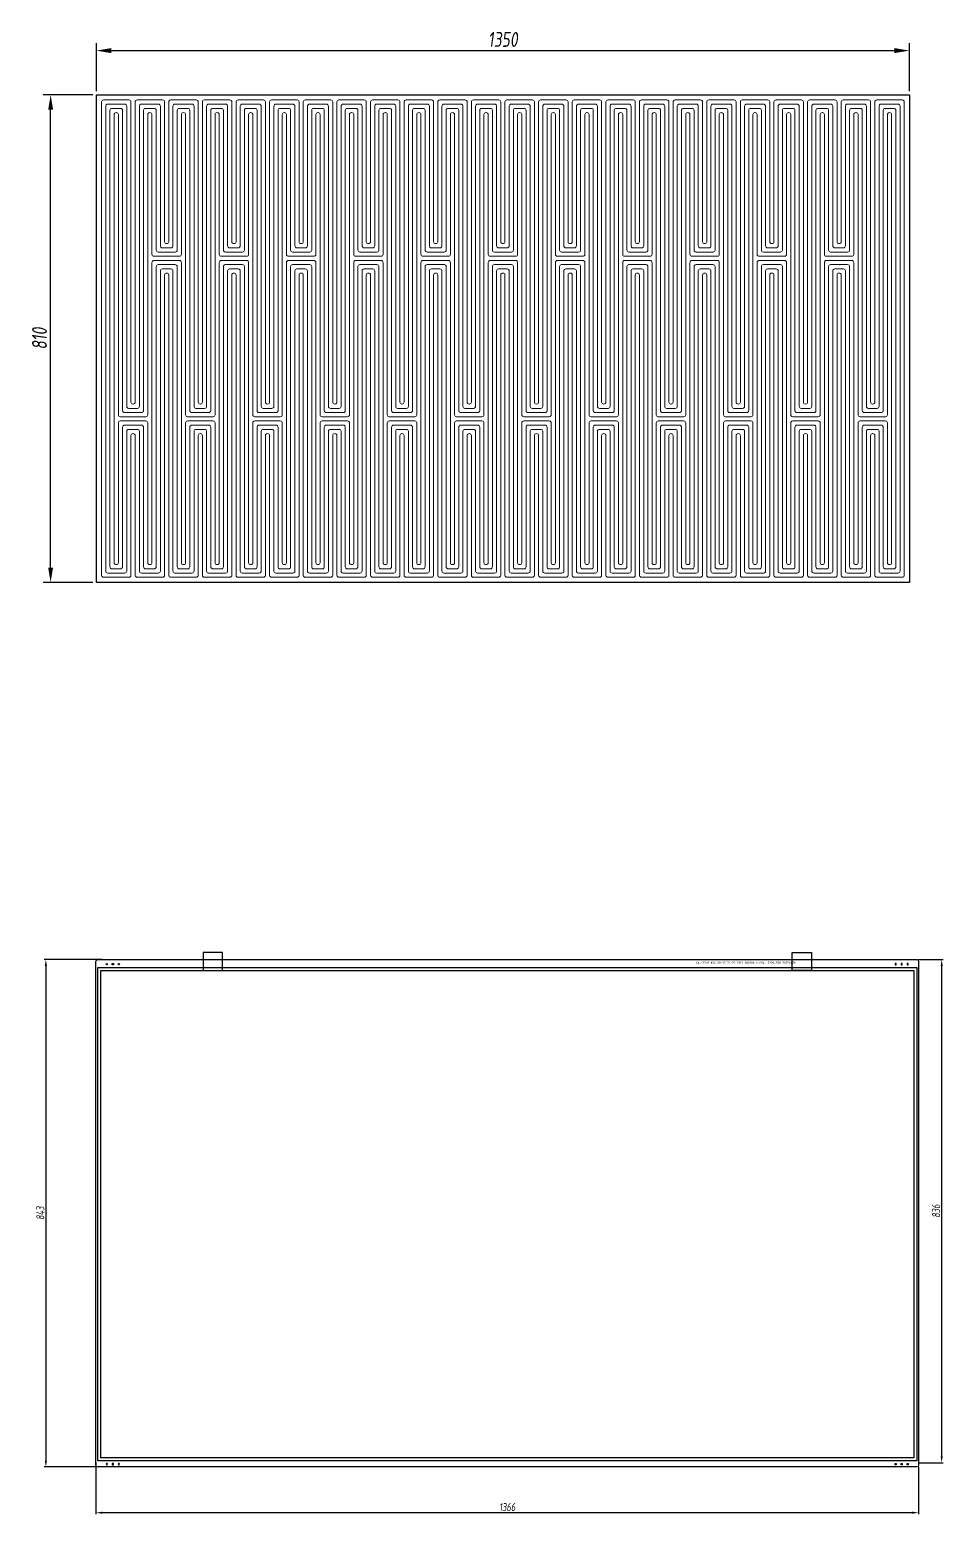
# Model space of a CAD drawing. Header units: millimetres. Extents: x -5937 to 68925, y -3068 to 5300.
# Drawn here: x 4724 to 6241, y -896 to 1570 of the extents above; entities that cross this region are included whole.
import ezdxf

# ---------------------------------------------------------------- set-up
doc = ezdxf.new("R2010")
doc.units = ezdxf.units.MM
doc.header["$LTSCALE"] = 7
doc.header["$PDSIZE"] = -1
doc.layers.add('dim', color=84, linetype='Continuous', lineweight=13)
doc.layers.add('参照', color=6, linetype='Continuous', lineweight=9)
doc.layers.add('菲林', color=21, linetype='Continuous')
doc.styles.add('斜仿宋', font='tssdeng.shx', dxfattribs={"width": 0.8, "oblique": 8, "bigfont": 'tssdchn.shx'})
doc.dimstyles.new('ISO-25', dxfattribs={"dimtxt": 2.5, "dimasz": 2.5, "dimexe": 1.25, "dimexo": 0.625, "dimtad": 1, "dimtoh": 1, "dimzin": 9, "dimdsep": 46, "dimtxsty": '斜仿宋', "dimcen": 2.5, "dimazin": 2, "dimtfac": 1, "dimtmove": 0, "dimatfit": 3, "dimfxl": 1, "dimarcsym": 1})
doc.dimstyles.new('YanXiu', dxfattribs={"dimtxt": 22.5778, "dimasz": 22.5778, "dimexe": 11.2889, "dimexo": 5.64445, "dimgap": 5.64445, "dimtad": 1, "dimtoh": 1, "dimzin": 9, "dimdsep": 46, "dimtxsty": '斜仿宋', "dimcen": 22.5778, "dimazin": 2, "dimtfac": 1, "dimtmove": 0, "dimatfit": 3, "dimfxl": 1, "dimarcsym": 1})

# ---------------------------------------------------------------- blocks, each defined once
blk = doc.blocks.new('*D41')
at = {"layer": 'Defpoints', "color": 0}
for p in [(6184.9, 1535.5), (4834.9, 1462), (6184.9, 1462)]:
    blk.add_point(p, dxfattribs=at)
at = {"layer": 'dim', "color": 0, "lineweight": -2}
for p, q in [((4834.9, 1468.2), (4834.9, 1547.9)), ((4859.6, 1535.5), (6160.2, 1535.5)), ((6184.9, 1468.2), (6184.9, 1547.9))]:
    blk.add_line(p, q, dxfattribs=at)
at = {"layer": 'dim', "color": 0}
for points in [[(4859.6, 1539.7), (4859.6, 1531.4), (4834.9, 1535.5)], [(6160.2, 1531.4), (6160.2, 1539.7), (6184.9, 1535.5)]]:
    blk.add_solid(points, dxfattribs=at)
at = {"layer": 'dim', "color": 0, "insert": (5509.9, 1554.1), "char_height": 24.7, "attachment_point": 5, "style": '斜仿宋'}
blk.add_mtext('1350', dxfattribs=at)
blk = doc.blocks.new('*D42')
at = {"layer": 'Defpoints', "color": 0}
for p in [(4758.9, 1462), (4834.9, 1462), (4834.9, 652)]:
    blk.add_point(p, dxfattribs=at)
at = {"layer": 'dim', "color": 0, "lineweight": -2}
for p, q in [((4828.8, 1462), (4746.5, 1462)), ((4758.9, 676.7), (4758.9, 1437.3)), ((4828.8, 652), (4746.5, 652))]:
    blk.add_line(p, q, dxfattribs=at)
at = {"layer": 'dim', "color": 0}
for points in [[(4763, 1437.3), (4754.8, 1437.3), (4758.9, 1462)], [(4754.8, 676.7), (4763, 676.7), (4758.9, 652)]]:
    blk.add_solid(points, dxfattribs=at)
at = {"layer": 'dim', "color": 0, "insert": (4740.4, 1057), "char_height": 24.7, "attachment_point": 5, "rotation": 90, "style": '斜仿宋'}
blk.add_mtext('810', dxfattribs=at)
blk = doc.blocks.new('*D64')
at = {"layer": 'Defpoints', "color": 0}
for p in [(4834.2, -807.7), (6200.2, -814.7), (4834.2, -893.8)]:
    blk.add_point(p, dxfattribs=at)
at = {"layer": 'dim', "color": 0, "lineweight": -2}
for p, q in [((4834.2, -810.4), (4834.2, -896.4)), ((6200.2, -817.4), (6200.2, -896.4)), ((6189.5, -893.8), (4844.8, -893.8))]:
    blk.add_line(p, q, dxfattribs=at)
at = {"layer": 'dim', "color": 0}
for points in [[(4844.8, -892), (4844.8, -895.5), (4834.2, -893.8)], [(6189.5, -895.5), (6189.5, -892), (6200.2, -893.8)]]:
    blk.add_solid(points, dxfattribs=at)
at = {"layer": 'dim', "color": 0, "insert": (5517.2, -884.5), "char_height": 13.3, "attachment_point": 5, "style": '斜仿宋'}
blk.add_mtext('1366', dxfattribs=at)
blk = doc.blocks.new('*D65')
at = {"layer": 'Defpoints', "color": 0}
for p in [(6197.2, 25.3), (6238.6, 25.3), (6197.2, -810.7)]:
    blk.add_point(p, dxfattribs=at)
at = {"layer": 'dim', "color": 0, "lineweight": -2}
for p, q in [((6199.8, 25.3), (6241.3, 25.3)), ((6238.6, -800.1), (6238.6, 14.6)), ((6199.8, -810.7), (6241.3, -810.7))]:
    blk.add_line(p, q, dxfattribs=at)
at = {"layer": 'dim', "color": 0}
for points in [[(6240.4, 14.6), (6236.9, 14.6), (6238.6, 25.3)], [(6236.9, -800.1), (6240.4, -800.1), (6238.6, -810.7)]]:
    blk.add_solid(points, dxfattribs=at)
at = {"layer": 'dim', "color": 0, "insert": (6229.3, -392.7), "char_height": 13.3, "attachment_point": 5, "rotation": 90, "style": '斜仿宋'}
blk.add_mtext('836', dxfattribs=at)
blk = doc.blocks.new('*D66')
at = {"layer": 'Defpoints', "color": 0}
for p in [(4847.3, 25.3), (4751, -817.7), (4847.3, -817.7)]:
    blk.add_point(p, dxfattribs=at)
at = {"layer": 'dim', "color": 0, "lineweight": -2}
for p, q in [((4844.6, 25.3), (4748.3, 25.3)), ((4751, 14.6), (4751, -807.1)), ((4844.6, -817.7), (4748.3, -817.7))]:
    blk.add_line(p, q, dxfattribs=at)
at = {"layer": 'dim', "color": 0}
for points in [[(4752.8, 14.6), (4749.2, 14.6), (4751, 25.3)], [(4749.2, -807.1), (4752.8, -807.1), (4751, -817.7)]]:
    blk.add_solid(points, dxfattribs=at)
at = {"layer": 'dim', "color": 0, "insert": (4741.7, -396.2), "char_height": 13.3, "attachment_point": 5, "rotation": 90, "style": '斜仿宋'}
blk.add_mtext('843', dxfattribs=at)

msp = doc.modelspace()

# ---------------------------------------------------------------- linework, layer by layer
for points in [[(4834.948, 1462.013), (6184.948, 1462.013), (6184.948, 652.013), (4834.948, 652.013)], [(5044.17, 37.263), (5012.17, 37.263), (5012.17, 7.263), (5044.17, 7.263)], [(5990.17, 37.263), (6022.17, 37.263), (6022.17, 7.263), (5990.17, 7.263)], [(6192.17, 7.263), (6192.17, -802.737), (4842.17, -802.737), (4842.17, 7.263)]]:
    msp.add_lwpolyline(points, close=True)
at = {"layer": '参照'}
for points in [[(4892.301, 1450.213), (4892.301, 951.41, 0.41421356), (4895.601, 948.11), (4895.98, 948.11, 0.41421356), (4899.28, 951.41), (4899.28, 1450.213, -0.41421356), (4902.58, 1453.513), (4944.834, 1453.513, -0.41421356), (4948.134, 1450.213), (4948.134, 1218.069, 0.41421356), (4951.434, 1214.769), (4951.813, 1214.769, 0.41421356), (4955.113, 1218.069), (4955.113, 1450.213, -0.41421356), (4958.413, 1453.513), (5000.666, 1453.513, -0.41421356), (5003.966, 1450.213), (5003.966, 951.41, 0.41421356), (5007.266, 948.11), (5007.645, 948.11, 0.41421356), (5010.945, 951.41), (5010.945, 1450.213, -0.41421356), (5014.245, 1453.513), (5056.499, 1453.513, -0.41421356), (5059.799, 1450.213), (5059.799, 1218.069, 0.41421356), (5063.099, 1214.769), (5063.478, 1214.769, 0.41421356), (5066.778, 1218.069), (5066.778, 1450.213, -0.41421356), (5070.078, 1453.513), (5112.331, 1453.513, -0.41421356), (5115.631, 1450.213), (5115.631, 951.41, 0.41421356), (5118.931, 948.11), (5119.31, 948.11, 0.41421356), (5122.61, 951.41), (5122.61, 1450.213, -0.41421356), (5125.91, 1453.513), (5168.164, 1453.513, -0.41421356), (5171.464, 1450.213), (5171.464, 1218.069, 0.41421356), (5174.764, 1214.769), (5175.143, 1214.769, 0.41421356), (5178.443, 1218.069), (5178.443, 1450.213, -0.41421356), (5181.743, 1453.513), (5223.996, 1453.513, -0.41421356), (5227.296, 1450.213), (5227.296, 951.41, 0.41421356), (5230.596, 948.11), (5230.975, 948.11, 0.41421356), (5234.275, 951.41), (5234.275, 1450.213, -0.41421356), (5237.575, 1453.513), (5279.829, 1453.513, -0.41421356), (5283.129, 1450.213), (5283.129, 1218.069, 0.41421356), (5286.429, 1214.769), (5286.808, 1214.769, 0.41421356), (5290.108, 1218.069), (5290.108, 1450.213, -0.41421356), (5293.408, 1453.513), (5335.661, 1453.513, -0.41421356), (5338.961, 1450.213), (5338.961, 951.41, 0.41421356), (5342.261, 948.11), (5342.64, 948.11, 0.41421356), (5345.94, 951.41), (5345.94, 1450.213, -0.41421356), (5349.24, 1453.513), (5391.494, 1453.513, -0.41421356), (5394.794, 1450.213), (5394.794, 1218.069, 0.41421356), (5398.094, 1214.769), (5398.473, 1214.769, 0.41421356), (5401.773, 1218.069), (5401.773, 1450.213, -0.41421356), (5405.073, 1453.513), (5447.326, 1453.513, -0.41421356), (5450.626, 1450.213), (5450.626, 951.41, 0.41421356), (5453.926, 948.11), (5454.305, 948.11, 0.41421356), (5457.605, 951.41), (5457.605, 1450.213, -0.41421356), (5460.905, 1453.513), (5503.159, 1453.513, -0.41421356), (5506.459, 1450.213), (5506.459, 1218.069, 0.41421356), (5509.759, 1214.769), (5510.138, 1214.769, 0.41421356), (5513.438, 1218.069), (5513.438, 1450.213, -0.41421356), (5516.738, 1453.513), (5558.991, 1453.513, -0.41421356), (5562.291, 1450.213), (5562.291, 951.41, 0.41421356), (5565.591, 948.11), (5565.97, 948.11, 0.41421356), (5569.27, 951.41), (5569.27, 1450.213, -0.41421356), (5572.57, 1453.513), (5614.823, 1453.513, -0.41421356), (5618.123, 1450.213), (5618.123, 1218.069, 0.41421356), (5621.423, 1214.769), (5621.802, 1214.769, 0.41421356), (5625.102, 1218.069), (5625.102, 1450.213, -0.41421356), (5628.402, 1453.513), (5670.656, 1453.513, -0.41421356), (5673.956, 1450.213), (5673.956, 951.41, 0.41421356), (5677.256, 948.11), (5677.635, 948.11, 0.41421356), (5680.935, 951.41), (5680.935, 1450.213, -0.41421356), (5684.235, 1453.513), (5726.488, 1453.513, -0.41421356), (5729.788, 1450.213), (5729.788, 1218.069, 0.41421356), (5733.088, 1214.769), (5733.467, 1214.769, 0.41421356), (5736.767, 1218.069), (5736.767, 1450.213, -0.41421356), (5740.067, 1453.513), (5782.321, 1453.513, -0.41421356), (5785.621, 1450.213), (5785.621, 951.41, 0.41421356), (5788.921, 948.11), (5789.3, 948.11, 0.41421356), (5792.6, 951.41), (5792.6, 1450.213, -0.41421356), (5795.9, 1453.513), (5838.153, 1453.513, -0.41421356), (5841.453, 1450.213), (5841.453, 1218.069, 0.41421356), (5844.753, 1214.769), (5845.132, 1214.769, 0.41421356), (5848.432, 1218.069), (5848.432, 1450.213, -0.41421356), (5851.732, 1453.513), (5893.986, 1453.513, -0.41421356), (5897.286, 1450.213), (5897.286, 951.41, 0.41421356), (5900.586, 948.11), (5900.965, 948.11, 0.41421356), (5904.265, 951.41), (5904.265, 1450.213, -0.41421356), (5907.565, 1453.513), (5949.818, 1453.513, -0.41421356), (5953.118, 1450.213), (5953.118, 1218.069, 0.41421356), (5956.418, 1214.769), (5956.797, 1214.769, 0.41421356), (5960.097, 1218.069), (5960.097, 1450.213, -0.41421356), (5963.397, 1453.513), (6005.651, 1453.513, -0.41421356), (6008.951, 1450.213), (6008.951, 951.41, 0.41421356), (6012.251, 948.11), (6012.63, 948.11, 0.41421356), (6015.93, 951.41), (6015.93, 1450.213, -0.41421356), (6019.23, 1453.513), (6061.483, 1453.513, -0.41421356), (6064.783, 1450.213), (6064.783, 1218.069, 0.41421356), (6068.083, 1214.769), (6068.462, 1214.769, 0.41421356), (6071.762, 1218.069), (6071.762, 1450.213, -0.41421356), (6075.062, 1453.513), (6117.316, 1453.513, -0.41421356), (6120.616, 1450.213), (6120.616, 951.41, 0.41421356), (6123.916, 948.11), (6124.295, 948.11, 0.41421356), (6127.595, 951.41), (6127.595, 1450.213, -0.41421356), (6130.895, 1453.513), (6173.148, 1453.513, -0.41421356), (6176.448, 1450.213), (6176.448, 663.813, -0.41421356), (6173.148, 660.513), (6130.895, 660.513, -0.41421356), (6127.595, 663.813), (6127.595, 895.956, 0.41421356), (6124.295, 899.256), (6123.916, 899.256, 0.41421356), (6120.616, 895.956), (6120.616, 663.813, -0.41421356), (6117.316, 660.513), (6075.062, 660.513, -0.41421356), (6071.762, 663.813), (6071.762, 1162.616, 0.41421356), (6068.462, 1165.916), (6068.083, 1165.916, 0.41421356), (6064.783, 1162.616), (6064.783, 663.813, -0.41421356), (6061.483, 660.513), (6019.23, 660.513, -0.41421356), (6015.93, 663.813), (6015.93, 895.956, 0.41421356), (6012.63, 899.256), (6012.251, 899.256, 0.41421356), (6008.951, 895.956), (6008.951, 663.813, -0.41421356), (6005.651, 660.513), (5963.397, 660.513, -0.41421356), (5960.097, 663.813), (5960.097, 1162.616, 0.41421356), (5956.797, 1165.916), (5956.418, 1165.916, 0.41421356), (5953.118, 1162.616), (5953.118, 663.813, -0.41421356), (5949.818, 660.513), (5907.565, 660.513, -0.41421356), (5904.265, 663.813), (5904.265, 895.956, 0.41421356), (5900.965, 899.256), (5900.586, 899.256, 0.41421356), (5897.286, 895.956), (5897.286, 663.813, -0.41421356), (5893.986, 660.513), (5851.732, 660.513, -0.41421356), (5848.432, 663.813), (5848.432, 1162.616, 0.41421356), (5845.132, 1165.916), (5844.753, 1165.916, 0.41421356), (5841.453, 1162.616), (5841.453, 663.813, -0.41421356), (5838.153, 660.513), (5795.9, 660.513, -0.41421356), (5792.6, 663.813), (5792.6, 895.956, 0.41421356), (5789.3, 899.256), (5788.921, 899.256, 0.41421356), (5785.621, 895.956), (5785.621, 663.813, -0.41421356), (5782.321, 660.513), (5740.067, 660.513, -0.41421356), (5736.767, 663.813), (5736.767, 1162.616, 0.41421356), (5733.467, 1165.916), (5733.088, 1165.916, 0.41421356), (5729.788, 1162.616), (5729.788, 663.813, -0.41421356), (5726.488, 660.513), (5684.235, 660.513, -0.41421356), (5680.935, 663.813), (5680.935, 895.956, 0.41421356), (5677.635, 899.256), (5677.256, 899.256, 0.41421356), (5673.956, 895.956), (5673.956, 663.813, -0.41421356), (5670.656, 660.513), (5628.402, 660.513, -0.41421356), (5625.102, 663.813), (5625.102, 1162.616, 0.41421356), (5621.802, 1165.916), (5621.423, 1165.916, 0.41421356), (5618.123, 1162.616), (5618.123, 663.813, -0.41421356), (5614.823, 660.513), (5572.57, 660.513, -0.41421356), (5569.27, 663.813), (5569.27, 895.956, 0.41421356), (5565.97, 899.256), (5565.591, 899.256, 0.41421356), (5562.291, 895.956), (5562.291, 663.813, -0.41421356), (5558.991, 660.513), (5516.738, 660.513, -0.41421356), (5513.438, 663.813), (5513.438, 1162.616, 0.41421356), (5510.138, 1165.916), (5509.759, 1165.916, 0.41421356), (5506.459, 1162.616), (5506.459, 663.813, -0.41421356), (5503.159, 660.513), (5460.905, 660.513, -0.41421356), (5457.605, 663.813), (5457.605, 895.956, 0.41421356), (5454.305, 899.256), (5453.926, 899.256, 0.41421356), (5450.626, 895.956), (5450.626, 663.813, -0.41421356), (5447.326, 660.513), (5405.073, 660.513, -0.41421356), (5401.773, 663.813), (5401.773, 1162.616, 0.41421356), (5398.473, 1165.916), (5398.094, 1165.916, 0.41421356), (5394.794, 1162.616), (5394.794, 663.813, -0.41421356), (5391.494, 660.513), (5349.24, 660.513, -0.41421356), (5345.94, 663.813), (5345.94, 895.956, 0.41421356), (5342.64, 899.256), (5342.261, 899.256, 0.41421356), (5338.961, 895.956), (5338.961, 663.813, -0.41421356), (5335.661, 660.513), (5293.408, 660.513, -0.41421356), (5290.108, 663.813), (5290.108, 1162.616, 0.41421356), (5286.808, 1165.916), (5286.429, 1165.916, 0.41421356), (5283.129, 1162.616), (5283.129, 663.813, -0.41421356), (5279.829, 660.513), (5237.575, 660.513, -0.41421356), (5234.275, 663.813), (5234.275, 895.956, 0.41421356), (5230.975, 899.256), (5230.596, 899.256, 0.41421356), (5227.296, 895.956), (5227.296, 663.813, -0.41421356), (5223.996, 660.513), (5181.743, 660.513, -0.41421356), (5178.443, 663.813), (5178.443, 1162.616, 0.41421356), (5175.143, 1165.916), (5174.764, 1165.916, 0.41421356), (5171.464, 1162.616), (5171.464, 663.813, -0.41421356), (5168.164, 660.513), (5125.91, 660.513, -0.41421356), (5122.61, 663.813), (5122.61, 895.956, 0.41421356), (5119.31, 899.256), (5118.931, 899.256, 0.41421356), (5115.631, 895.956), (5115.631, 663.813, -0.41421356), (5112.331, 660.513), (5070.078, 660.513, -0.41421356), (5066.778, 663.813), (5066.778, 1162.616, 0.41421356), (5063.478, 1165.916), (5063.099, 1165.916, 0.41421356), (5059.799, 1162.616), (5059.799, 663.813, -0.41421356), (5056.499, 660.513), (5014.245, 660.513, -0.41421356), (5010.945, 663.813), (5010.945, 895.956, 0.41421356), (5007.645, 899.256), (5007.266, 899.256, 0.41421356), (5003.966, 895.956), (5003.966, 663.813, -0.41421356), (5000.666, 660.513), (4958.413, 660.513, -0.41421356), (4955.113, 663.813), (4955.113, 1162.616, 0.41421356), (4951.813, 1165.916), (4951.434, 1165.916, 0.41421356), (4948.134, 1162.616), (4948.134, 663.813, -0.41421356), (4944.834, 660.513), (4902.58, 660.513, -0.41421356), (4899.28, 663.813), (4899.28, 895.956, 0.41421356), (4895.98, 899.256), (4895.601, 899.256, 0.41421356), (4892.301, 895.956), (4892.301, 663.813, -0.41421356), (4889.001, 660.513), (4846.748, 660.513, -0.41421356), (4843.448, 663.813), (4843.448, 1450.213, -0.41421356), (4846.748, 1453.513), (4889.001, 1453.513, -0.41421356)], [(4885.322, 1443.234), (4885.322, 944.431, 0.41421356), (4888.622, 941.131), (4902.96, 941.131, 0.41421356), (4906.26, 944.431), (4906.26, 1443.234, -0.41421356), (4909.56, 1446.534), (4937.855, 1446.534, -0.41421356), (4941.155, 1443.234), (4941.155, 1211.09, 0.41421356), (4944.455, 1207.79), (4958.792, 1207.79, 0.41421356), (4962.092, 1211.09), (4962.092, 1443.234, -0.41421356), (4965.392, 1446.534), (4993.687, 1446.534, -0.41421356), (4996.987, 1443.234), (4996.987, 944.431, 0.41421356), (5000.287, 941.131), (5014.624, 941.131, 0.41421356), (5017.924, 944.431), (5017.924, 1443.234, -0.41421356), (5021.224, 1446.534), (5049.52, 1446.534, -0.41421356), (5052.82, 1443.234), (5052.82, 1211.09, 0.41421356), (5056.12, 1207.79), (5070.457, 1207.79, 0.41421356), (5073.757, 1211.09), (5073.757, 1443.234, -0.41421356), (5077.057, 1446.534), (5105.352, 1446.534, -0.41421356), (5108.652, 1443.234), (5108.652, 944.431, 0.41421356), (5111.952, 941.131), (5126.289, 941.131, 0.41421356), (5129.589, 944.431), (5129.589, 1443.234, -0.41421356), (5132.889, 1446.534), (5161.185, 1446.534, -0.41421356), (5164.485, 1443.234), (5164.485, 1211.09, 0.41421356), (5167.785, 1207.79), (5182.122, 1207.79, 0.41421356), (5185.422, 1211.09), (5185.422, 1443.234, -0.41421356), (5188.722, 1446.534), (5217.017, 1446.534, -0.41421356), (5220.317, 1443.234), (5220.317, 944.431, 0.41421356), (5223.617, 941.131), (5237.954, 941.131, 0.41421356), (5241.254, 944.431), (5241.254, 1443.234, -0.41421356), (5244.554, 1446.534), (5272.85, 1446.534, -0.41421356), (5276.15, 1443.234), (5276.15, 1211.09, 0.41421356), (5279.45, 1207.79), (5293.787, 1207.79, 0.41421356), (5297.087, 1211.09), (5297.087, 1443.234, -0.41421356), (5300.387, 1446.534), (5328.682, 1446.534, -0.41421356), (5331.982, 1443.234), (5331.982, 944.431, 0.41421356), (5335.282, 941.131), (5349.619, 941.131, 0.41421356), (5352.919, 944.431), (5352.919, 1443.234, -0.41421356), (5356.219, 1446.534), (5384.515, 1446.534, -0.41421356), (5387.815, 1443.234), (5387.815, 1211.09, 0.41421356), (5391.115, 1207.79), (5405.452, 1207.79, 0.41421356), (5408.752, 1211.09), (5408.752, 1443.234, -0.41421356), (5412.052, 1446.534), (5440.347, 1446.534, -0.41421356), (5443.647, 1443.234), (5443.647, 944.431, 0.41421356), (5446.947, 941.131), (5461.284, 941.131, 0.41421356), (5464.584, 944.431), (5464.584, 1443.234, -0.41421356), (5467.884, 1446.534), (5496.179, 1446.534, -0.41421356), (5499.479, 1443.234), (5499.479, 1211.09, 0.41421356), (5502.779, 1207.79), (5517.117, 1207.79, 0.41421356), (5520.417, 1211.09), (5520.417, 1443.234, -0.41421356), (5523.717, 1446.534), (5552.012, 1446.534, -0.41421356), (5555.312, 1443.234), (5555.312, 944.431, 0.41421356), (5558.612, 941.131), (5572.949, 941.131, 0.41421356), (5576.249, 944.431), (5576.249, 1443.234, -0.41421356), (5579.549, 1446.534), (5607.844, 1446.534, -0.41421356), (5611.144, 1443.234), (5611.144, 1211.09, 0.41421356), (5614.444, 1207.79), (5628.782, 1207.79, 0.41421356), (5632.082, 1211.09), (5632.082, 1443.234, -0.41421356), (5635.382, 1446.534), (5663.677, 1446.534, -0.41421356), (5666.977, 1443.234), (5666.977, 944.431, 0.41421356), (5670.277, 941.131), (5684.614, 941.131, 0.41421356), (5687.914, 944.431), (5687.914, 1443.234, -0.41421356), (5691.214, 1446.534), (5719.509, 1446.534, -0.41421356), (5722.809, 1443.234), (5722.809, 1211.09, 0.41421356), (5726.109, 1207.79), (5740.446, 1207.79, 0.41421356), (5743.746, 1211.09), (5743.746, 1443.234, -0.41421356), (5747.046, 1446.534), (5775.342, 1446.534, -0.41421356), (5778.642, 1443.234), (5778.642, 944.431, 0.41421356), (5781.942, 941.131), (5796.279, 941.131, 0.41421356), (5799.579, 944.431), (5799.579, 1443.234, -0.41421356), (5802.879, 1446.534), (5831.174, 1446.534, -0.41421356), (5834.474, 1443.234), (5834.474, 1211.09, 0.41421356), (5837.774, 1207.79), (5852.111, 1207.79, 0.41421356), (5855.411, 1211.09), (5855.411, 1443.234, -0.41421356), (5858.711, 1446.534), (5887.007, 1446.534, -0.41421356), (5890.307, 1443.234), (5890.307, 944.431, 0.41421356), (5893.607, 941.131), (5907.944, 941.131, 0.41421356), (5911.244, 944.431), (5911.244, 1443.234, -0.41421356), (5914.544, 1446.534), (5942.839, 1446.534, -0.41421356), (5946.139, 1443.234), (5946.139, 1211.09, 0.41421356), (5949.439, 1207.79), (5963.776, 1207.79, 0.41421356), (5967.076, 1211.09), (5967.076, 1443.234, -0.41421356), (5970.376, 1446.534), (5998.672, 1446.534, -0.41421356), (6001.972, 1443.234), (6001.972, 944.431, 0.41421356), (6005.272, 941.131), (6019.609, 941.131, 0.41421356), (6022.909, 944.431), (6022.909, 1443.234, -0.41421356), (6026.209, 1446.534), (6054.504, 1446.534, -0.41421356), (6057.804, 1443.234), (6057.804, 1211.09, 0.41421356), (6061.104, 1207.79), (6075.441, 1207.79, 0.41421356), (6078.741, 1211.09), (6078.741, 1443.234, -0.41421356), (6082.041, 1446.534), (6110.337, 1446.534, -0.41421356), (6113.637, 1443.234), (6113.637, 944.431, 0.41421356), (6116.937, 941.131), (6131.274, 941.131, 0.41421356), (6134.574, 944.431), (6134.574, 1443.234, -0.41421356), (6137.874, 1446.534), (6166.169, 1446.534, -0.41421356), (6169.469, 1443.234), (6169.469, 670.792, -0.41421356), (6166.169, 667.492), (6137.874, 667.492, -0.41421356), (6134.574, 670.792), (6134.574, 902.935, 0.41421356), (6131.274, 906.235), (6116.937, 906.235, 0.41421356), (6113.637, 902.935), (6113.637, 670.792, -0.41421356), (6110.337, 667.492), (6082.041, 667.492, -0.41421356), (6078.741, 670.792), (6078.741, 1169.595, 0.41421356), (6075.441, 1172.895), (6061.104, 1172.895, 0.41421356), (6057.804, 1169.595), (6057.804, 670.792, -0.41421356), (6054.504, 667.492), (6026.209, 667.492, -0.41421356), (6022.909, 670.792), (6022.909, 902.935, 0.41421356), (6019.609, 906.235), (6005.272, 906.235, 0.41421356), (6001.972, 902.935), (6001.972, 670.792, -0.41421356), (5998.672, 667.492), (5970.376, 667.492, -0.41421356), (5967.076, 670.792), (5967.076, 1169.595, 0.41421356), (5963.776, 1172.895), (5949.439, 1172.895, 0.41421356), (5946.139, 1169.595), (5946.139, 670.792, -0.41421356), (5942.839, 667.492), (5914.544, 667.492, -0.41421356), (5911.244, 670.792), (5911.244, 902.935, 0.41421356), (5907.944, 906.235), (5893.607, 906.235, 0.41421356), (5890.307, 902.935), (5890.307, 670.792, -0.41421356), (5887.007, 667.492), (5858.711, 667.492, -0.41421356), (5855.411, 670.792), (5855.411, 1169.595, 0.41421356), (5852.111, 1172.895), (5837.774, 1172.895, 0.41421356), (5834.474, 1169.595), (5834.474, 670.792, -0.41421356), (5831.174, 667.492), (5802.879, 667.492, -0.41421356), (5799.579, 670.792), (5799.579, 902.935, 0.41421356), (5796.279, 906.235), (5781.942, 906.235, 0.41421356), (5778.642, 902.935), (5778.642, 670.792, -0.41421356), (5775.342, 667.492), (5747.046, 667.492, -0.41421356), (5743.746, 670.792), (5743.746, 1169.595, 0.41421356), (5740.446, 1172.895), (5726.109, 1172.895, 0.41421356), (5722.809, 1169.595), (5722.809, 670.792, -0.41421356), (5719.509, 667.492), (5691.214, 667.492, -0.41421356), (5687.914, 670.792), (5687.914, 902.935, 0.41421356), (5684.614, 906.235), (5670.277, 906.235, 0.41421356), (5666.977, 902.935), (5666.977, 670.792, -0.41421356), (5663.677, 667.492), (5635.382, 667.492, -0.41421356), (5632.082, 670.792), (5632.082, 1169.595, 0.41421356), (5628.782, 1172.895), (5614.444, 1172.895, 0.41421356), (5611.144, 1169.595), (5611.144, 670.792, -0.41421356), (5607.844, 667.492), (5579.549, 667.492, -0.41421356), (5576.249, 670.792), (5576.249, 902.935, 0.41421356), (5572.949, 906.235), (5558.612, 906.235, 0.41421356), (5555.312, 902.935), (5555.312, 670.792, -0.41421356), (5552.012, 667.492), (5523.717, 667.492, -0.41421356), (5520.417, 670.792), (5520.417, 1169.595, 0.41421356), (5517.117, 1172.895), (5502.779, 1172.895, 0.41421356), (5499.479, 1169.595), (5499.479, 670.792, -0.41421356), (5496.179, 667.492), (5467.884, 667.492, -0.41421356), (5464.584, 670.792), (5464.584, 902.935, 0.41421356), (5461.284, 906.235), (5446.947, 906.235, 0.41421356), (5443.647, 902.935), (5443.647, 670.792, -0.41421356), (5440.347, 667.492), (5412.052, 667.492, -0.41421356), (5408.752, 670.792), (5408.752, 1169.595, 0.41421356), (5405.452, 1172.895), (5391.115, 1172.895, 0.41421356), (5387.815, 1169.595), (5387.815, 670.792, -0.41421356), (5384.515, 667.492), (5356.219, 667.492, -0.41421356), (5352.919, 670.792), (5352.919, 902.935, 0.41421356), (5349.619, 906.235), (5335.282, 906.235, 0.41421356), (5331.982, 902.935), (5331.982, 670.792, -0.41421356), (5328.682, 667.492), (5300.387, 667.492, -0.41421356), (5297.087, 670.792), (5297.087, 1169.595, 0.41421356), (5293.787, 1172.895), (5279.45, 1172.895, 0.41421356), (5276.15, 1169.595), (5276.15, 670.792, -0.41421356), (5272.85, 667.492), (5244.554, 667.492, -0.41421356), (5241.254, 670.792), (5241.254, 902.935, 0.41421356), (5237.954, 906.235), (5223.617, 906.235, 0.41421356), (5220.317, 902.935), (5220.317, 670.792, -0.41421356), (5217.017, 667.492), (5188.722, 667.492, -0.41421356), (5185.422, 670.792), (5185.422, 1169.595, 0.41421356), (5182.122, 1172.895), (5167.785, 1172.895, 0.41421356), (5164.485, 1169.595), (5164.485, 670.792, -0.41421356), (5161.185, 667.492), (5132.889, 667.492, -0.41421356), (5129.589, 670.792), (5129.589, 902.935, 0.41421356), (5126.289, 906.235), (5111.952, 906.235, 0.41421356), (5108.652, 902.935), (5108.652, 670.792, -0.41421356), (5105.352, 667.492), (5077.057, 667.492, -0.41421356), (5073.757, 670.792), (5073.757, 1169.595, 0.41421356), (5070.457, 1172.895), (5056.12, 1172.895, 0.41421356), (5052.82, 1169.595), (5052.82, 670.792, -0.41421356), (5049.52, 667.492), (5021.224, 667.492, -0.41421356), (5017.924, 670.792), (5017.924, 902.935, 0.41421356), (5014.624, 906.235), (5000.287, 906.235, 0.41421356), (4996.987, 902.935), (4996.987, 670.792, -0.41421356), (4993.687, 667.492), (4965.392, 667.492, -0.41421356), (4962.092, 670.792), (4962.092, 1169.595, 0.41421356), (4958.792, 1172.895), (4944.455, 1172.895, 0.41421356), (4941.155, 1169.595), (4941.155, 670.792, -0.41421356), (4937.855, 667.492), (4909.56, 667.492, -0.41421356), (4906.26, 670.792), (4906.26, 902.935, 0.41421356), (4902.96, 906.235), (4888.622, 906.235, 0.41421356), (4885.322, 902.935), (4885.322, 670.792, -0.41421356), (4882.022, 667.492), (4853.727, 667.492, -0.41421356), (4850.427, 670.792), (4850.427, 1443.234, -0.41421356), (4853.727, 1446.534), (4882.022, 1446.534, -0.41421356)], [(4878.343, 1436.255), (4878.343, 937.452, 0.41421356), (4881.643, 934.152), (4909.939, 934.152, 0.41421356), (4913.239, 937.452), (4913.239, 1436.255, -0.41421356), (4916.539, 1439.555), (4930.876, 1439.555, -0.41421356), (4934.176, 1436.255), (4934.176, 1204.111, 0.41421356), (4937.476, 1200.811), (4965.771, 1200.811, 0.41421356), (4969.071, 1204.111), (4969.071, 1436.255, -0.41421356), (4972.371, 1439.555), (4986.708, 1439.555, -0.41421356), (4990.008, 1436.255), (4990.008, 937.452, 0.41421356), (4993.308, 934.152), (5021.604, 934.152, 0.41421356), (5024.904, 937.452), (5024.904, 1436.255, -0.41421356), (5028.204, 1439.555), (5042.541, 1439.555, -0.41421356), (5045.841, 1436.255), (5045.841, 1204.111, 0.41421356), (5049.141, 1200.811), (5077.436, 1200.811, 0.41421356), (5080.736, 1204.111), (5080.736, 1436.255, -0.41421356), (5084.036, 1439.555), (5098.373, 1439.555, -0.41421356), (5101.673, 1436.255), (5101.673, 937.452, 0.41421356), (5104.973, 934.152), (5133.268, 934.152, 0.41421356), (5136.568, 937.452), (5136.568, 1436.255, -0.41421356), (5139.868, 1439.555), (5154.206, 1439.555, -0.41421356), (5157.506, 1436.255), (5157.506, 1204.111, 0.41421356), (5160.806, 1200.811), (5189.101, 1200.811, 0.41421356), (5192.401, 1204.111), (5192.401, 1436.255, -0.41421356), (5195.701, 1439.555), (5210.038, 1439.555, -0.41421356), (5213.338, 1436.255), (5213.338, 937.452, 0.41421356), (5216.638, 934.152), (5244.933, 934.152, 0.41421356), (5248.233, 937.452), (5248.233, 1436.255, -0.41421356), (5251.533, 1439.555), (5265.871, 1439.555, -0.41421356), (5269.171, 1436.255), (5269.171, 1204.111, 0.41421356), (5272.471, 1200.811), (5300.766, 1200.811, 0.41421356), (5304.066, 1204.111), (5304.066, 1436.255, -0.41421356), (5307.366, 1439.555), (5321.703, 1439.555, -0.41421356), (5325.003, 1436.255), (5325.003, 937.452, 0.41421356), (5328.303, 934.152), (5356.598, 934.152, 0.41421356), (5359.898, 937.452), (5359.898, 1436.255, -0.41421356), (5363.198, 1439.555), (5377.535, 1439.555, -0.41421356), (5380.835, 1436.255), (5380.835, 1204.111, 0.41421356), (5384.135, 1200.811), (5412.431, 1200.811, 0.41421356), (5415.731, 1204.111), (5415.731, 1436.255, -0.41421356), (5419.031, 1439.555), (5433.368, 1439.555, -0.41421356), (5436.668, 1436.255), (5436.668, 937.452, 0.41421356), (5439.968, 934.152), (5468.263, 934.152, 0.41421356), (5471.563, 937.452), (5471.563, 1436.255, -0.41421356), (5474.863, 1439.555), (5489.2, 1439.555, -0.41421356), (5492.5, 1436.255), (5492.5, 1204.111, 0.41421356), (5495.8, 1200.811), (5524.096, 1200.811, 0.41421356), (5527.396, 1204.111), (5527.396, 1436.255, -0.41421356), (5530.696, 1439.555), (5545.033, 1439.555, -0.41421356), (5548.333, 1436.255), (5548.333, 937.452, 0.41421356), (5551.633, 934.152), (5579.928, 934.152, 0.41421356), (5583.228, 937.452), (5583.228, 1436.255, -0.41421356), (5586.528, 1439.555), (5600.865, 1439.555, -0.41421356), (5604.165, 1436.255), (5604.165, 1204.111, 0.41421356), (5607.465, 1200.811), (5635.761, 1200.811, 0.41421356), (5639.061, 1204.111), (5639.061, 1436.255, -0.41421356), (5642.361, 1439.555), (5656.698, 1439.555, -0.41421356), (5659.998, 1436.255), (5659.998, 937.452, 0.41421356), (5663.298, 934.152), (5691.593, 934.152, 0.41421356), (5694.893, 937.452), (5694.893, 1436.255, -0.41421356), (5698.193, 1439.555), (5712.53, 1439.555, -0.41421356), (5715.83, 1436.255), (5715.83, 1204.111, 0.41421356), (5719.13, 1200.811), (5747.426, 1200.811, 0.41421356), (5750.726, 1204.111), (5750.726, 1436.255, -0.41421356), (5754.026, 1439.555), (5768.363, 1439.555, -0.41421356), (5771.663, 1436.255), (5771.663, 937.452, 0.41421356), (5774.963, 934.152), (5803.258, 934.152, 0.41421356), (5806.558, 937.452), (5806.558, 1436.255, -0.41421356), (5809.858, 1439.555), (5824.195, 1439.555, -0.41421356), (5827.495, 1436.255), (5827.495, 1204.111, 0.41421356), (5830.795, 1200.811), (5859.09, 1200.811, 0.41421356), (5862.39, 1204.111), (5862.39, 1436.255, -0.41421356), (5865.69, 1439.555), (5880.028, 1439.555, -0.41421356), (5883.328, 1436.255), (5883.328, 937.452, 0.41421356), (5886.628, 934.152), (5914.923, 934.152, 0.41421356), (5918.223, 937.452), (5918.223, 1436.255, -0.41421356), (5921.523, 1439.555), (5935.86, 1439.555, -0.41421356), (5939.16, 1436.255), (5939.16, 1204.111, 0.41421356), (5942.46, 1200.811), (5970.755, 1200.811, 0.41421356), (5974.055, 1204.111), (5974.055, 1436.255, -0.41421356), (5977.355, 1439.555), (5991.693, 1439.555, -0.41421356), (5994.993, 1436.255), (5994.993, 937.452, 0.41421356), (5998.293, 934.152), (6026.588, 934.152, 0.41421356), (6029.888, 937.452), (6029.888, 1436.255, -0.41421356), (6033.188, 1439.555), (6047.525, 1439.555, -0.41421356), (6050.825, 1436.255), (6050.825, 1204.111, 0.41421356), (6054.125, 1200.811), (6082.42, 1200.811, 0.41421356), (6085.72, 1204.111), (6085.72, 1436.255, -0.41421356), (6089.02, 1439.555), (6103.357, 1439.555, -0.41421356), (6106.657, 1436.255), (6106.657, 937.452, 0.41421356), (6109.957, 934.152), (6138.253, 934.152, 0.41421356), (6141.553, 937.452), (6141.553, 1436.255, -0.41421356), (6144.853, 1439.555), (6159.19, 1439.555, -0.41421356), (6162.49, 1436.255), (6162.49, 677.771, -0.41421356), (6159.19, 674.471), (6144.853, 674.471, -0.41421356), (6141.553, 677.771), (6141.553, 909.914, 0.41421356), (6138.253, 913.214), (6109.957, 913.214, 0.41421356), (6106.657, 909.914), (6106.657, 677.771, -0.41421356), (6103.357, 674.471), (6089.02, 674.471, -0.41421356), (6085.72, 677.771), (6085.72, 1176.574, 0.41421356), (6082.42, 1179.874), (6054.125, 1179.874, 0.41421356), (6050.825, 1176.574), (6050.825, 677.771, -0.41421356), (6047.525, 674.471), (6033.188, 674.471, -0.41421356), (6029.888, 677.771), (6029.888, 909.914, 0.41421356), (6026.588, 913.214), (5998.293, 913.214, 0.41421356), (5994.993, 909.914), (5994.993, 677.771, -0.41421356), (5991.693, 674.471), (5977.355, 674.471, -0.41421356), (5974.055, 677.771), (5974.055, 1176.574, 0.41421356), (5970.755, 1179.874), (5942.46, 1179.874, 0.41421356), (5939.16, 1176.574), (5939.16, 677.771, -0.41421356), (5935.86, 674.471), (5921.523, 674.471, -0.41421356), (5918.223, 677.771), (5918.223, 909.914, 0.41421356), (5914.923, 913.214), (5886.628, 913.214, 0.41421356), (5883.328, 909.914), (5883.328, 677.771, -0.41421356), (5880.028, 674.471), (5865.69, 674.471, -0.41421356), (5862.39, 677.771), (5862.39, 1176.574, 0.41421356), (5859.09, 1179.874), (5830.795, 1179.874, 0.41421356), (5827.495, 1176.574), (5827.495, 677.771, -0.41421356), (5824.195, 674.471), (5809.858, 674.471, -0.41421356), (5806.558, 677.771), (5806.558, 909.914, 0.41421356), (5803.258, 913.214), (5774.963, 913.214, 0.41421356), (5771.663, 909.914), (5771.663, 677.771, -0.41421356), (5768.363, 674.471), (5754.026, 674.471, -0.41421356), (5750.726, 677.771), (5750.726, 1176.574, 0.41421356), (5747.426, 1179.874), (5719.13, 1179.874, 0.41421356), (5715.83, 1176.574), (5715.83, 677.771, -0.41421356), (5712.53, 674.471), (5698.193, 674.471, -0.41421356), (5694.893, 677.771), (5694.893, 909.914, 0.41421356), (5691.593, 913.214), (5663.298, 913.214, 0.41421356), (5659.998, 909.914), (5659.998, 677.771, -0.41421356), (5656.698, 674.471), (5642.361, 674.471, -0.41421356), (5639.061, 677.771), (5639.061, 1176.574, 0.41421356), (5635.761, 1179.874), (5607.465, 1179.874, 0.41421356), (5604.165, 1176.574), (5604.165, 677.771, -0.41421356), (5600.865, 674.471), (5586.528, 674.471, -0.41421356), (5583.228, 677.771), (5583.228, 909.914, 0.41421356), (5579.928, 913.214), (5551.633, 913.214, 0.41421356), (5548.333, 909.914), (5548.333, 677.771, -0.41421356), (5545.033, 674.471), (5530.696, 674.471, -0.41421356), (5527.396, 677.771), (5527.396, 1176.574, 0.41421356), (5524.096, 1179.874), (5495.8, 1179.874, 0.41421356), (5492.5, 1176.574), (5492.5, 677.771, -0.41421356), (5489.2, 674.471), (5474.863, 674.471, -0.41421356), (5471.563, 677.771), (5471.563, 909.914, 0.41421356), (5468.263, 913.214), (5439.968, 913.214, 0.41421356), (5436.668, 909.914), (5436.668, 677.771, -0.41421356), (5433.368, 674.471), (5419.031, 674.471, -0.41421356), (5415.731, 677.771), (5415.731, 1176.574, 0.41421356), (5412.431, 1179.874), (5384.135, 1179.874, 0.41421356), (5380.835, 1176.574), (5380.835, 677.771, -0.41421356), (5377.535, 674.471), (5363.198, 674.471, -0.41421356), (5359.898, 677.771), (5359.898, 909.914, 0.41421356), (5356.598, 913.214), (5328.303, 913.214, 0.41421356), (5325.003, 909.914), (5325.003, 677.771, -0.41421356), (5321.703, 674.471), (5307.366, 674.471, -0.41421356), (5304.066, 677.771), (5304.066, 1176.574, 0.41421356), (5300.766, 1179.874), (5272.471, 1179.874, 0.41421356), (5269.171, 1176.574), (5269.171, 677.771, -0.41421356), (5265.871, 674.471), (5251.533, 674.471, -0.41421356), (5248.233, 677.771), (5248.233, 909.914, 0.41421356), (5244.933, 913.214), (5216.638, 913.214, 0.41421356), (5213.338, 909.914), (5213.338, 677.771, -0.41421356), (5210.038, 674.471), (5195.701, 674.471, -0.41421356), (5192.401, 677.771), (5192.401, 1176.574, 0.41421356), (5189.101, 1179.874), (5160.806, 1179.874, 0.41421356), (5157.506, 1176.574), (5157.506, 677.771, -0.41421356), (5154.206, 674.471), (5139.868, 674.471, -0.41421356), (5136.568, 677.771), (5136.568, 909.914, 0.41421356), (5133.268, 913.214), (5104.973, 913.214, 0.41421356), (5101.673, 909.914), (5101.673, 677.771, -0.41421356), (5098.373, 674.471), (5084.036, 674.471, -0.41421356), (5080.736, 677.771), (5080.736, 1176.574, 0.41421356), (5077.436, 1179.874), (5049.141, 1179.874, 0.41421356), (5045.841, 1176.574), (5045.841, 677.771, -0.41421356), (5042.541, 674.471), (5028.204, 674.471, -0.41421356), (5024.904, 677.771), (5024.904, 909.914, 0.41421356), (5021.604, 913.214), (4993.308, 913.214, 0.41421356), (4990.008, 909.914), (4990.008, 677.771, -0.41421356), (4986.708, 674.471), (4972.371, 674.471, -0.41421356), (4969.071, 677.771), (4969.071, 1176.574, 0.41421356), (4965.771, 1179.874), (4937.476, 1179.874, 0.41421356), (4934.176, 1176.574), (4934.176, 677.771, -0.41421356), (4930.876, 674.471), (4916.539, 674.471, -0.41421356), (4913.239, 677.771), (4913.239, 909.914, 0.41421356), (4909.939, 913.214), (4881.643, 913.214, 0.41421356), (4878.343, 909.914), (4878.343, 677.771, -0.41421356), (4875.043, 674.471), (4860.706, 674.471, -0.41421356), (4857.406, 677.771), (4857.406, 1436.255, -0.41421356), (4860.706, 1439.555), (4875.043, 1439.555, -0.41421356)], [(4871.364, 1429.276), (4871.364, 930.472, 0.41421356), (4874.664, 927.172), (4916.918, 927.172, 0.41421356), (4920.218, 930.472), (4920.218, 1429.276, -0.41421356), (4923.518, 1432.576), (4923.897, 1432.576, -0.41421356), (4927.197, 1429.276), (4927.197, 1197.132, 0.41421356), (4930.497, 1193.832), (4972.75, 1193.832, 0.41421356), (4976.05, 1197.132), (4976.05, 1429.276, -0.41421356), (4979.35, 1432.576), (4979.729, 1432.576, -0.41421356), (4983.029, 1429.276), (4983.029, 930.472, 0.41421356), (4986.329, 927.172), (5028.583, 927.172, 0.41421356), (5031.883, 930.472), (5031.883, 1429.276, -0.41421356), (5035.183, 1432.576), (5035.562, 1432.576, -0.41421356), (5038.862, 1429.276), (5038.862, 1197.132, 0.41421356), (5042.162, 1193.832), (5084.415, 1193.832, 0.41421356), (5087.715, 1197.132), (5087.715, 1429.276, -0.41421356), (5091.015, 1432.576), (5091.394, 1432.576, -0.41421356), (5094.694, 1429.276), (5094.694, 930.472, 0.41421356), (5097.994, 927.172), (5140.248, 927.172, 0.41421356), (5143.548, 930.472), (5143.548, 1429.276, -0.41421356), (5146.848, 1432.576), (5147.227, 1432.576, -0.41421356), (5150.527, 1429.276), (5150.527, 1197.132, 0.41421356), (5153.827, 1193.832), (5196.08, 1193.832, 0.41421356), (5199.38, 1197.132), (5199.38, 1429.276, -0.41421356), (5202.68, 1432.576), (5203.059, 1432.576, -0.41421356), (5206.359, 1429.276), (5206.359, 930.472, 0.41421356), (5209.659, 927.172), (5251.912, 927.172, 0.41421356), (5255.212, 930.472), (5255.212, 1429.276, -0.41421356), (5258.512, 1432.576), (5258.891, 1432.576, -0.41421356), (5262.191, 1429.276), (5262.191, 1197.132, 0.41421356), (5265.491, 1193.832), (5307.745, 1193.832, 0.41421356), (5311.045, 1197.132), (5311.045, 1429.276, -0.41421356), (5314.345, 1432.576), (5314.724, 1432.576, -0.41421356), (5318.024, 1429.276), (5318.024, 930.472, 0.41421356), (5321.324, 927.172), (5363.577, 927.172, 0.41421356), (5366.877, 930.472), (5366.877, 1429.276, -0.41421356), (5370.177, 1432.576), (5370.556, 1432.576, -0.41421356), (5373.856, 1429.276), (5373.856, 1197.132, 0.41421356), (5377.156, 1193.832), (5419.41, 1193.832, 0.41421356), (5422.71, 1197.132), (5422.71, 1429.276, -0.41421356), (5426.01, 1432.576), (5426.389, 1432.576, -0.41421356), (5429.689, 1429.276), (5429.689, 930.472, 0.41421356), (5432.989, 927.172), (5475.242, 927.172, 0.41421356), (5478.542, 930.472), (5478.542, 1429.276, -0.41421356), (5481.842, 1432.576), (5482.221, 1432.576, -0.41421356), (5485.521, 1429.276), (5485.521, 1197.132, 0.41421356), (5488.821, 1193.832), (5531.075, 1193.832, 0.41421356), (5534.375, 1197.132), (5534.375, 1429.276, -0.41421356), (5537.675, 1432.576), (5538.054, 1432.576, -0.41421356), (5541.354, 1429.276), (5541.354, 930.472, 0.41421356), (5544.654, 927.172), (5586.907, 927.172, 0.41421356), (5590.207, 930.472), (5590.207, 1429.276, -0.41421356), (5593.507, 1432.576), (5593.886, 1432.576, -0.41421356), (5597.186, 1429.276), (5597.186, 1197.132, 0.41421356), (5600.486, 1193.832), (5642.74, 1193.832, 0.41421356), (5646.04, 1197.132), (5646.04, 1429.276, -0.41421356), (5649.34, 1432.576), (5649.719, 1432.576, -0.41421356), (5653.019, 1429.276), (5653.019, 930.472, 0.41421356), (5656.319, 927.172), (5698.572, 927.172, 0.41421356), (5701.872, 930.472), (5701.872, 1429.276, -0.41421356), (5705.172, 1432.576), (5705.551, 1432.576, -0.41421356), (5708.851, 1429.276), (5708.851, 1197.132, 0.41421356), (5712.151, 1193.832), (5754.405, 1193.832, 0.41421356), (5757.705, 1197.132), (5757.705, 1429.276, -0.41421356), (5761.005, 1432.576), (5761.384, 1432.576, -0.41421356), (5764.684, 1429.276), (5764.684, 930.472, 0.41421356), (5767.984, 927.172), (5810.237, 927.172, 0.41421356), (5813.537, 930.472), (5813.537, 1429.276, -0.41421356), (5816.837, 1432.576), (5817.216, 1432.576, -0.41421356), (5820.516, 1429.276), (5820.516, 1197.132, 0.41421356), (5823.816, 1193.832), (5866.069, 1193.832, 0.41421356), (5869.369, 1197.132), (5869.369, 1429.276, -0.41421356), (5872.669, 1432.576), (5873.049, 1432.576, -0.41421356), (5876.349, 1429.276), (5876.349, 930.472, 0.41421356), (5879.649, 927.172), (5921.902, 927.172, 0.41421356), (5925.202, 930.472), (5925.202, 1429.276, -0.41421356), (5928.502, 1432.576), (5928.881, 1432.576, -0.41421356), (5932.181, 1429.276), (5932.181, 1197.132, 0.41421356), (5935.481, 1193.832), (5977.734, 1193.832, 0.41421356), (5981.034, 1197.132), (5981.034, 1429.276, -0.41421356), (5984.334, 1432.576), (5984.713, 1432.576, -0.41421356), (5988.013, 1429.276), (5988.013, 930.472, 0.41421356), (5991.313, 927.172), (6033.567, 927.172, 0.41421356), (6036.867, 930.472), (6036.867, 1429.276, -0.41421356), (6040.167, 1432.576), (6040.546, 1432.576, -0.41421356), (6043.846, 1429.276), (6043.846, 1197.132, 0.41421356), (6047.146, 1193.832), (6089.399, 1193.832, 0.41421356), (6092.699, 1197.132), (6092.699, 1429.276, -0.41421356), (6095.999, 1432.576), (6096.378, 1432.576, -0.41421356), (6099.678, 1429.276), (6099.678, 930.472, 0.41421356), (6102.978, 927.172), (6145.232, 927.172, 0.41421356), (6148.532, 930.472), (6148.532, 1429.276, -0.41421356), (6151.832, 1432.576), (6152.211, 1432.576, -0.41421356), (6155.511, 1429.276), (6155.511, 684.75, -0.41421356), (6152.211, 681.45), (6151.832, 681.45, -0.41421356), (6148.532, 684.75), (6148.532, 916.893, 0.41421356), (6145.232, 920.193), (6102.978, 920.193, 0.41421356), (6099.678, 916.893), (6099.678, 684.75, -0.41421356), (6096.378, 681.45), (6095.999, 681.45, -0.41421356), (6092.699, 684.75), (6092.699, 1183.553, 0.41421356), (6089.399, 1186.853), (6047.146, 1186.853, 0.41421356), (6043.846, 1183.553), (6043.846, 684.75, -0.41421356), (6040.546, 681.45), (6040.167, 681.45, -0.41421356), (6036.867, 684.75), (6036.867, 916.893, 0.41421356), (6033.567, 920.193), (5991.313, 920.193, 0.41421356), (5988.013, 916.893), (5988.013, 684.75, -0.41421356), (5984.713, 681.45), (5984.334, 681.45, -0.41421356), (5981.034, 684.75), (5981.034, 1183.553, 0.41421356), (5977.734, 1186.853), (5935.481, 1186.853, 0.41421356), (5932.181, 1183.553), (5932.181, 684.75, -0.41421356), (5928.881, 681.45), (5928.502, 681.45, -0.41421356), (5925.202, 684.75), (5925.202, 916.893, 0.41421356), (5921.902, 920.193), (5879.649, 920.193, 0.41421356), (5876.349, 916.893), (5876.349, 684.75, -0.41421356), (5873.049, 681.45), (5872.669, 681.45, -0.41421356), (5869.369, 684.75), (5869.369, 1183.553, 0.41421356), (5866.069, 1186.853), (5823.816, 1186.853, 0.41421356), (5820.516, 1183.553), (5820.516, 684.75, -0.41421356), (5817.216, 681.45), (5816.837, 681.45, -0.41421356), (5813.537, 684.75), (5813.537, 916.893, 0.41421356), (5810.237, 920.193), (5767.984, 920.193, 0.41421356), (5764.684, 916.893), (5764.684, 684.75, -0.41421356), (5761.384, 681.45), (5761.005, 681.45, -0.41421356), (5757.705, 684.75), (5757.705, 1183.553, 0.41421356), (5754.405, 1186.853), (5712.151, 1186.853, 0.41421356), (5708.851, 1183.553), (5708.851, 684.75, -0.41421356), (5705.551, 681.45), (5705.172, 681.45, -0.41421356), (5701.872, 684.75), (5701.872, 916.893, 0.41421356), (5698.572, 920.193), (5656.319, 920.193, 0.41421356), (5653.019, 916.893), (5653.019, 684.75, -0.41421356), (5649.719, 681.45), (5649.34, 681.45, -0.41421356), (5646.04, 684.75), (5646.04, 1183.553, 0.41421356), (5642.74, 1186.853), (5600.486, 1186.853, 0.41421356), (5597.186, 1183.553), (5597.186, 684.75, -0.41421356), (5593.886, 681.45), (5593.507, 681.45, -0.41421356), (5590.207, 684.75), (5590.207, 916.893, 0.41421356), (5586.907, 920.193), (5544.654, 920.193, 0.41421356), (5541.354, 916.893), (5541.354, 684.75, -0.41421356), (5538.054, 681.45), (5537.675, 681.45, -0.41421356), (5534.375, 684.75), (5534.375, 1183.553, 0.41421356), (5531.075, 1186.853), (5488.821, 1186.853, 0.41421356), (5485.521, 1183.553), (5485.521, 684.75, -0.41421356), (5482.221, 681.45), (5481.842, 681.45, -0.41421356), (5478.542, 684.75), (5478.542, 916.893, 0.41421356), (5475.242, 920.193), (5432.989, 920.193, 0.41421356), (5429.689, 916.893), (5429.689, 684.75, -0.41421356), (5426.389, 681.45), (5426.01, 681.45, -0.41421356), (5422.71, 684.75), (5422.71, 1183.553, 0.41421356), (5419.41, 1186.853), (5377.156, 1186.853, 0.41421356), (5373.856, 1183.553), (5373.856, 684.75, -0.41421356), (5370.556, 681.45), (5370.177, 681.45, -0.41421356), (5366.877, 684.75), (5366.877, 916.893, 0.41421356), (5363.577, 920.193), (5321.324, 920.193, 0.41421356), (5318.024, 916.893), (5318.024, 684.75, -0.41421356), (5314.724, 681.45), (5314.345, 681.45, -0.41421356), (5311.045, 684.75), (5311.045, 1183.553, 0.41421356), (5307.745, 1186.853), (5265.491, 1186.853, 0.41421356), (5262.191, 1183.553), (5262.191, 684.75, -0.41421356), (5258.891, 681.45), (5258.512, 681.45, -0.41421356), (5255.212, 684.75), (5255.212, 916.893, 0.41421356), (5251.912, 920.193), (5209.659, 920.193, 0.41421356), (5206.359, 916.893), (5206.359, 684.75, -0.41421356), (5203.059, 681.45), (5202.68, 681.45, -0.41421356), (5199.38, 684.75), (5199.38, 1183.553, 0.41421356), (5196.08, 1186.853), (5153.827, 1186.853, 0.41421356), (5150.527, 1183.553), (5150.527, 684.75, -0.41421356), (5147.227, 681.45), (5146.848, 681.45, -0.41421356), (5143.548, 684.75), (5143.548, 916.893, 0.41421356), (5140.248, 920.193), (5097.994, 920.193, 0.41421356), (5094.694, 916.893), (5094.694, 684.75, -0.41421356), (5091.394, 681.45), (5091.015, 681.45, -0.41421356), (5087.715, 684.75), (5087.715, 1183.553, 0.41421356), (5084.415, 1186.853), (5042.162, 1186.853, 0.41421356), (5038.862, 1183.553), (5038.862, 684.75, -0.41421356), (5035.562, 681.45), (5035.183, 681.45, -0.41421356), (5031.883, 684.75), (5031.883, 916.893, 0.41421356), (5028.583, 920.193), (4986.329, 920.193, 0.41421356), (4983.029, 916.893), (4983.029, 684.75, -0.41421356), (4979.729, 681.45), (4979.35, 681.45, -0.41421356), (4976.05, 684.75), (4976.05, 1183.553, 0.41421356), (4972.75, 1186.853), (4930.497, 1186.853, 0.41421356), (4927.197, 1183.553), (4927.197, 684.75, -0.41421356), (4923.897, 681.45), (4923.518, 681.45, -0.41421356), (4920.218, 684.75), (4920.218, 916.893, 0.41421356), (4916.918, 920.193), (4874.664, 920.193, 0.41421356), (4871.364, 916.893), (4871.364, 684.75, -0.41421356), (4868.064, 681.45), (4867.685, 681.45, -0.41421356), (4864.385, 684.75), (4864.385, 1429.276, -0.41421356), (4867.685, 1432.576), (4868.064, 1432.576, -0.41421356)]]:
    msp.add_lwpolyline(points, format="xyb", close=True, dxfattribs=at)
at = {"layer": '菲林'}
for points in [[(6200.17, 22.263), (6200.17, -814.737, -0.41421356), (6197.17, -817.737), (4837.17, -817.737, -0.41421356), (4834.17, -814.737), (4834.17, 22.263, -0.41421356), (4837.17, 25.263), (6197.17, 25.263, -0.41421356)], [(4851.17, 17.463), (4851.17, 17.813, -1), (4853.17, 17.813), (4853.17, 17.463, -1)], [(4871.17, 17.463), (4871.17, 17.813, -1), (4873.17, 17.813), (4873.17, 17.463, -1)], [(6163.17, 17.463), (6163.17, 17.813, 1), (6161.17, 17.813), (6161.17, 17.463, 1)], [(6183.17, 17.463), (6183.17, 17.813, 1), (6181.17, 17.813), (6181.17, 17.463, 1)], [(4851.17, -812.937), (4851.17, -813.287, 1), (4853.17, -813.287), (4853.17, -812.937, 1)], [(4871.17, -812.937), (4871.17, -813.287, 1), (4873.17, -813.287), (4873.17, -812.937, 1)], [(6163.17, -812.937), (6163.17, -813.287, -1), (6161.17, -813.287), (6161.17, -812.937, -1)], [(6183.17, -812.937), (6183.17, -813.287, -1), (6181.17, -813.287), (6181.17, -812.937, -1)]]:
    msp.add_lwpolyline(points, format="xyb", close=True, dxfattribs=at)
for points in [[(6197.17, 12.263), (6197.17, -807.737), (4837.17, -807.737), (4837.17, 12.263)], [(4861.17, 18.813), (4863.17, 18.813), (4863.17, 16.463), (4861.17, 16.463)], [(6173.17, 18.813), (6171.17, 18.813), (6171.17, 16.463), (6173.17, 16.463)], [(4861.17, -814.287), (4863.17, -814.287), (4863.17, -811.937), (4861.17, -811.937)], [(6173.17, -814.287), (6171.17, -814.287), (6171.17, -811.937), (6173.17, -811.937)]]:
    msp.add_lwpolyline(points, close=True, dxfattribs=at)

# ---------------------------------------------------------------- texts
at = {"layer": '菲林', "extrusion": (0, 0, -1), "insert": (5830.432, 18.187), "char_height": 3.5, "attachment_point": 1, "text_direction": (1, 0, 0)}
msp.add_mtext_dynamic_manual_height_columns('{\\fSimHei|b0|i0|c134|p49;CXT-3\\fSimHei|b0|i0|c0|p49;278\\fSimHei|b0|i0|c134|p49; R30.98-32.27-33.56Ω SUS304 0.\\fSimHei|b0|i0|c0|p49;05\\fSimHei|b0|i0|c134|p49;T  1350*810 20250\\fSimHei|b0|i0|c0|p49;916}', width=943.05632, gutter_width=1, heights=[-3.539], dxfattribs=at)

# ---------------------------------------------------------------- dimensions: what is measured, and where the dimension line sits
at = {"layer": 'dim'}
for base, p1, p2, dimstyle, override, picture, middle in [((6184.948, 1535.543), (4834.948, 1462.013), (6184.948, 1462.013), 'ISO-25', {"dimtxt": 24.7, "dimasz": 24.7, "dimexe": 12.35, "dimexo": 6.175, "dimgap": 6.175, "dimtih": 0, "dimtoh": 1, "dimatfit": 0, "dimtfill": 0}, '*D41', (5509.948, 1554.068)), ((4834.17, -893.767), (6200.17, -814.737), (4834.17, -807.737), 'YanXiu', {"dimtxt": 13.3, "dimasz": 10.64, "dimexe": 2.65867, "dimexo": 2.65867, "dimgap": 2.65867}, '*D64', (5517.17, -884.458))]:
    dim = msp.add_linear_dim(base=base, p1=p1, p2=p2, dimstyle=dimstyle, override=override, dxfattribs=at)
    dim.commit()
    dim.dimension.update_dxf_attribs({"geometry": picture, "text_midpoint": middle})
for base, p1, p2, dimstyle, override, picture, middle in [((4758.89, 1462.013), (4834.948, 652.013), (4834.948, 1462.013), 'ISO-25', {"dimtxt": 24.7, "dimasz": 24.7, "dimexe": 12.35, "dimexo": 6.175, "dimgap": 6.175, "dimtih": 0, "dimtoh": 1, "dimatfit": 0, "dimtfill": 0}, '*D42', (4740.365, 1057.013)), ((4750.993, -817.737), (4847.257, 25.263), (4847.257, -817.737), 'YanXiu', {"dimtxt": 13.3, "dimasz": 10.64, "dimexe": 2.65867, "dimexo": 2.65867, "dimgap": 2.65867}, '*D66', (4741.684, -396.237)), ((6238.628, 25.263), (6197.17, -810.737), (6197.17, 25.263), 'YanXiu', {"dimtxt": 13.3, "dimasz": 10.64, "dimexe": 2.65867, "dimexo": 2.65867, "dimgap": 2.65867}, '*D65', (6229.319, -392.737))]:
    dim = msp.add_linear_dim(base=base, p1=p1, p2=p2, angle=90, dimstyle=dimstyle, override=override, dxfattribs=at)
    dim.commit()
    dim.dimension.update_dxf_attribs({"geometry": picture, "text_midpoint": middle})

doc.saveas('drawing.dxf')
